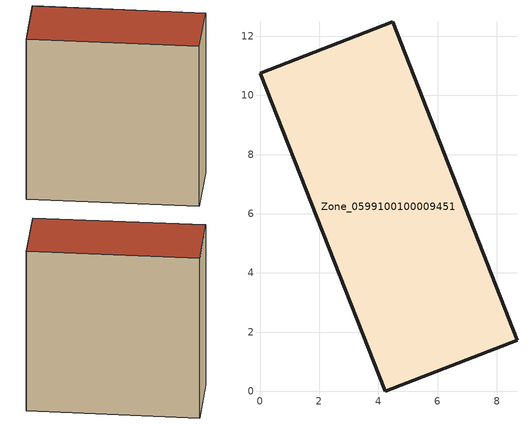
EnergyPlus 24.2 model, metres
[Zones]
Zone_0599100100009451
 floor ground (C_G): 8.68,1.72 4.23,0 0,10.74 4.48,12.49 z3.65
 wall outside (C_F): 4.23,0 8.68,1.72 4.48,12.49 0,10.74 4.23,0 z3.65:15.63
 roof outside (C_R): 4.48,12.49 0,10.74 4.23,0 8.68,1.72 z15.63
[BUILDING]
Pand.0599100100009451: North Axis=0; Terrain=City; Loads Convergence Tolerance Value=0.04; Temperature Convergence Tolerance Value=0.4; Solar Distribution=FullExterior; Maximum Number of Warmup Days=25; Minimum Number of Warmup Days=1
[Site:Location]
Rotterdam.The.Hague.AP_ZH_NLD Design_Conditions: Latitude=51.96; Longitude=4.45; Time Zone=1; Elevation=-4.5
[SITE:GROUNDTEMPERATURE:BUILDINGSURFACE]
18, 18, 18, 18, 18, 18, 18, 18, 18, 18, 18, 18
[MATERIAL] Thermal Absorptance=0.9; Solar Absorptance=0.7; Visible Absorptance=0.7
Name | Roughness | Thickness | Conductivity | Density | Specific Heat
G.TI.2015-2018 | MediumSmooth | 0.15 | 0.0428571 | 540 | 1210
F.TI.2015-2018 | Rough | 0.3 | 0.0666667 | 1920 | 840
R.TI.2015-2018 | MediumRough | 0.2 | 0.0333333 | 1500 | 1000
[CONSTRUCTION]
C_G: G.TI.2015-2018
C_F: F.TI.2015-2018
C_R: R.TI.2015-2018
[ZONE]
Zone_0599100100009451: Type=1; Multiplier=1; Ceiling Height=Autocalculate; Volume=Autocalculate; Floor Area=autocalculate; Part of Total Floor Area=Yes
[ZONEINFILTRATION:DESIGNFLOWRATE]
Infil_Zone_0599100100009451: Zone or ZoneList or Space or SpaceList=Zone_0599100100009451; Schedule=AlwaysOn; Design Flow Rate Calculation Method=Flow/Area; Flow Rate per Floor Area=0.0015; Constant Term Coefficient=1; Temperature Term Coefficient=0; Velocity Term Coefficient=0; Velocity Squared Term Coefficient=0
[HVACTEMPLATE:ZONE:IDEALLOADSAIRSYSTEM]
Zone_0599100100009451: Maximum Heating Supply Air Temperature=50; Minimum Cooling Supply Air Temperature=13; Maximum Heating Supply Air Humidity Ratio=0.0156; Minimum Cooling Supply Air Humidity Ratio=0.0077; Heating Limit=NoLimit; Cooling Limit=NoLimit; Dehumidification Control Type=ConstantSensibleHeatRatio; Cooling Sensible Heat Ratio=0.7; Dehumidification Setpoint=60; Humidification Control Type=None; Humidification Setpoint=30; Outdoor Air Method=None; Outdoor Air Flow Rate per Person=0.00944; Outdoor Air Flow Rate per Zone Floor Area=0; Outdoor Air Flow Rate per Zone=0; Demand Controlled Ventilation Type=None; Outdoor Air Economizer Type=NoEconomizer; Heat Recovery Type=None; Sensible Heat Recovery Effectiveness=0.7; Latent Heat Recovery Effectiveness=0.65
[ZONECONTROL:THERMOSTAT]
ThermostatControl_Zone_0599100100009451: Zone or ZoneList=Zone_0599100100009451; Control Type Schedule=DualSetpointControlType; Control 1=Thermostat_Zone_0599100100009451; Temperature Difference Between Cutout And Setpoint=0
[THERMOSTATSETPOINT:DUALSETPOINT]
Thermostat_Zone_0599100100009451: Heating Setpoint Temperature Schedule=HeatingSetpoint_Zone_0599100100009451; Cooling Setpoint Temperature Schedule=CoolingSetpoint_Zone_0599100100009451
[SCHEDULE:COMPACT]
HeatingSetpoint_Zone_0599100100009451: Through: 12/31, For: AllDays, Until: 24:00, 21
CoolingSetpoint_Zone_0599100100009451: Through: 12/31, For: AllDays, Until: 24:00, 24
DualSetpointControlType: Through: 12/31, For: AllDays, Until: 24:00, 4
AlwaysOn: Through: 12/31, For: AllDays, Until: 24:00, 1
